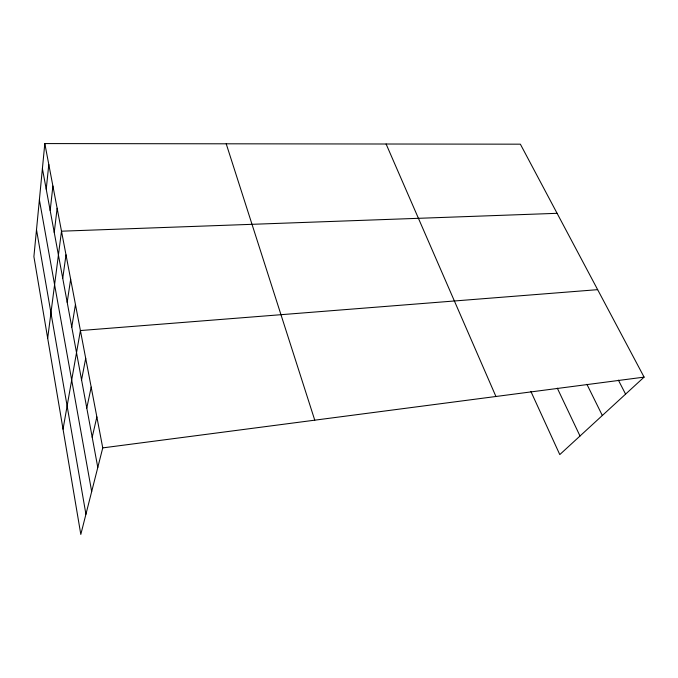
<?xml version="1.0" encoding="UTF-8"?>
<svg xmlns="http://www.w3.org/2000/svg" width="678" height="678" viewBox="0 0 678 678"><rect width="100%" height="100%" fill="white"/><g stroke="black" fill="none" stroke-linecap="round" stroke-linejoin="round"><path stroke-width="1.02" d="M44.816 143.575L33.9 256.631L80.809 534.425L102.751 447.887L44.816 143.575L520.373 144.177L644.1 377.121L559.782 454.591L530.857 391.376M46.231 189.238L48.799 164.491M50.18 210.519L52.901 186.043M54.24 232.427L57.138 208.265M47.68 338.229L61.495 231.19L557.096 213.316M62.74 278.294L66.003 254.835M67.19 302.303L70.648 279.26M71.775 327.076L75.453 304.481M63.037 429.166L80.411 330.55L597.649 289.659M81.563 379.892L85.708 358.331M86.784 408.071L91.183 387.121M92.191 437.234L96.861 416.945M102.751 447.887L644.1 377.121M618.378 380.129L625.582 394.13M586.919 384.307L602.327 415.504M557.299 388.155L580.004 436.005M386.104 144.007L495.932 396.486M226.215 143.804L314.762 420.174M42.4 168.576L97.793 467.447M39.383 199.841L91.674 491.567M36.502 229.698L85.928 514.246"/></g></svg>
